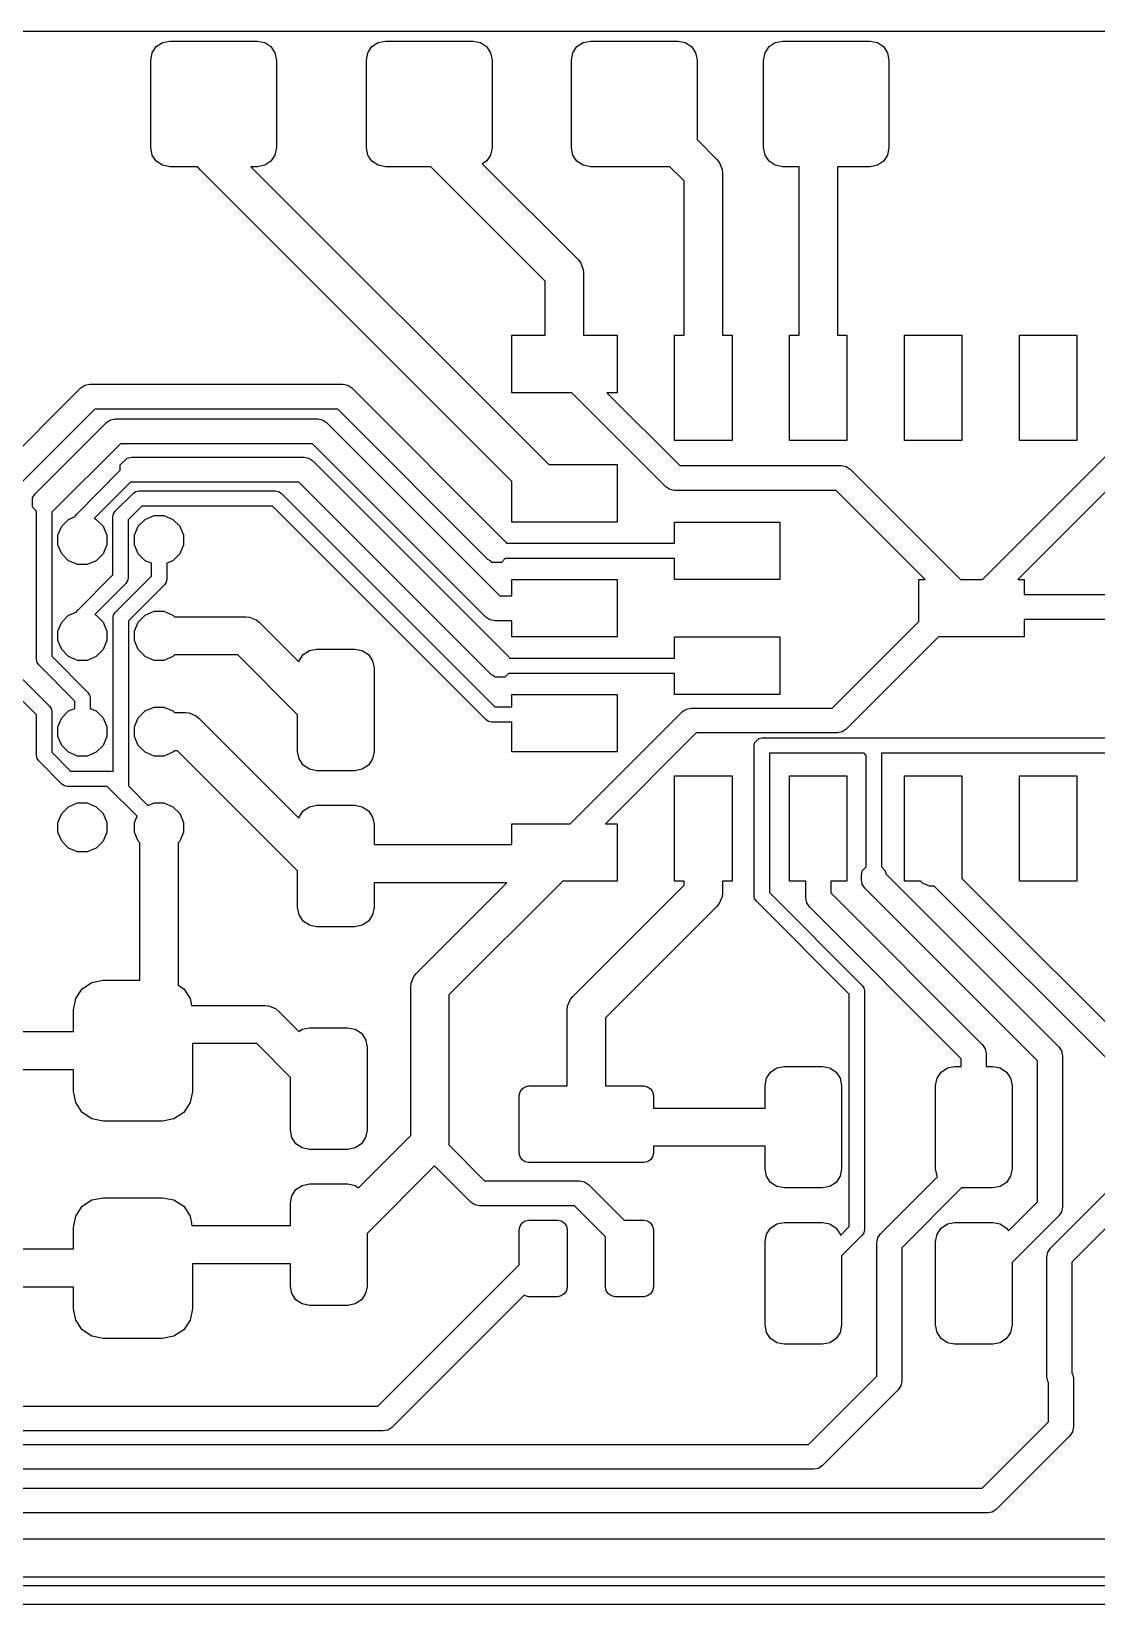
# Model space of a CAD drawing. Extents: x 163.2 to 181.3, y -89.4 to -81.1.
# Drawn here: x 167.47 to 173.03, y -89.38 to -81.17 of the extents above; entities that cross this region are included whole.
import ezdxf

# ---------------------------------------------------------------- set-up
doc = ezdxf.new("R2010")
doc.units = 13
doc.layers.add('BLACK', color=7, linetype='CONTINUOUS')

msp = doc.modelspace()

# ---------------------------------------------------------------- linework, layer by layer
at = {"layer": 'BLACK'}
for points in [[(181.177, -81.166), (164.496, -81.166)], [(181.177, -81.166), (164.496, -81.166)], [(168.092, -81.315), (168.099, -81.277)], [(168.099, -81.277), (168.12, -81.245)], [(168.12, -81.245), (168.152, -81.224)], [(168.152, -81.224), (168.19, -81.217)], [(168.19, -81.217), (168.648, -81.217)], [(168.648, -81.217), (168.686, -81.224)], [(168.686, -81.224), (168.718, -81.245)], [(168.718, -81.245), (168.739, -81.277)], [(168.739, -81.277), (168.747, -81.315)], [(169.218, -81.315), (169.225, -81.277)], [(169.225, -81.277), (169.246, -81.245)], [(169.246, -81.245), (169.278, -81.224)], [(169.278, -81.224), (169.316, -81.217)], [(169.316, -81.217), (169.774, -81.217)], [(169.774, -81.217), (169.812, -81.224)], [(169.812, -81.224), (169.844, -81.245)], [(169.844, -81.245), (169.865, -81.277)], [(169.865, -81.277), (169.873, -81.315)], [(170.288, -81.315), (170.295, -81.277)], [(170.295, -81.277), (170.316, -81.245)], [(170.316, -81.245), (170.348, -81.224)], [(170.348, -81.224), (170.386, -81.217)], [(170.386, -81.217), (170.844, -81.217)], [(170.844, -81.217), (170.882, -81.224)], [(170.882, -81.224), (170.914, -81.245)], [(170.914, -81.245), (170.935, -81.277)], [(170.935, -81.277), (170.943, -81.315)], [(171.29, -81.315), (171.298, -81.277)], [(171.298, -81.277), (171.319, -81.245)], [(171.319, -81.245), (171.351, -81.224)], [(171.351, -81.224), (171.389, -81.217)], [(171.389, -81.217), (171.847, -81.217)], [(171.847, -81.217), (171.885, -81.224)], [(171.885, -81.224), (171.917, -81.245)], [(171.917, -81.245), (171.938, -81.277)], [(171.938, -81.277), (171.945, -81.315)], [(168.092, -81.773), (168.092, -81.315)], [(168.747, -81.315), (168.747, -81.773)], [(169.218, -81.773), (169.218, -81.315)], [(169.873, -81.315), (169.873, -81.773)], [(170.288, -81.773), (170.288, -81.315)], [(170.943, -81.315), (170.943, -81.73)], [(171.29, -81.773), (171.29, -81.315)], [(171.945, -81.315), (171.945, -81.773)], [(168.099, -81.811), (168.092, -81.773)], [(168.747, -81.773), (168.739, -81.811)], [(169.225, -81.811), (169.218, -81.773)], [(169.873, -81.773), (169.865, -81.811)], [(170.295, -81.811), (170.288, -81.773)], [(170.943, -81.73), (171.047, -81.834)], [(171.298, -81.811), (171.29, -81.773)], [(171.945, -81.773), (171.938, -81.811)], [(168.12, -81.843), (168.099, -81.811)], [(168.152, -81.864), (168.12, -81.843)], [(168.19, -81.872), (168.152, -81.864)], [(168.335, -81.872), (168.19, -81.872)], [(168.336, -81.874), (168.335, -81.872)], [(168.614, -81.872), (170.169, -83.427)], [(168.648, -81.872), (168.614, -81.872)], [(168.686, -81.864), (168.648, -81.872)], [(168.718, -81.843), (168.686, -81.864)], [(168.739, -81.811), (168.718, -81.843)], [(169.246, -81.843), (169.225, -81.811)], [(169.278, -81.864), (169.246, -81.843)], [(169.316, -81.872), (169.278, -81.864)], [(169.553, -81.872), (169.316, -81.872)], [(170.151, -82.469), (169.553, -81.872)], [(169.844, -81.843), (169.822, -81.857)], [(169.822, -81.857), (170.322, -82.357)], [(169.865, -81.811), (169.844, -81.843)], [(170.316, -81.843), (170.295, -81.811)], [(170.348, -81.864), (170.316, -81.843)], [(170.386, -81.872), (170.348, -81.864)], [(170.801, -81.872), (170.386, -81.872)], [(170.876, -81.946), (170.801, -81.872)], [(171.047, -81.834), (171.059, -81.849)], [(171.059, -81.849), (171.074, -81.885)], [(171.319, -81.843), (171.298, -81.811)], [(171.351, -81.864), (171.319, -81.843)], [(171.389, -81.872), (171.351, -81.864)], [(171.476, -81.872), (171.389, -81.872)], [(171.476, -82.752), (171.476, -81.872)], [(171.676, -81.872), (171.676, -82.752)], [(171.847, -81.872), (171.676, -81.872)], [(171.885, -81.864), (171.847, -81.872)], [(171.917, -81.843), (171.885, -81.864)], [(171.938, -81.811), (171.917, -81.843)], [(168.348, -81.889), (168.336, -81.874)], [(169.976, -83.516), (168.348, -81.889)], [(170.876, -82.752), (170.876, -81.946)], [(171.074, -81.885), (171.076, -81.905)], [(171.076, -81.905), (171.076, -82.752)], [(170.322, -82.357), (170.334, -82.372)], [(170.334, -82.372), (170.349, -82.408)], [(170.349, -82.408), (170.351, -82.428)], [(170.351, -82.428), (170.351, -82.752)], [(170.151, -82.752), (170.151, -82.469)], [(169.976, -82.752), (170.151, -82.752)], [(169.976, -83.052), (169.976, -82.752)], [(170.351, -82.752), (170.526, -82.752)], [(170.526, -82.752), (170.526, -83.052)], [(170.826, -82.752), (170.876, -82.752)], [(170.826, -83.302), (170.826, -82.752)], [(171.076, -82.752), (171.126, -82.752)], [(171.126, -82.752), (171.126, -83.302)], [(171.426, -82.752), (171.476, -82.752)], [(171.426, -83.302), (171.426, -82.752)], [(171.676, -82.752), (171.726, -82.752)], [(171.726, -82.752), (171.726, -83.302)], [(172.026, -82.752), (172.326, -82.752)], [(172.026, -83.302), (172.026, -82.752)], [(172.326, -82.752), (172.326, -83.302)], [(172.626, -82.752), (172.926, -82.752)], [(172.626, -83.302), (172.626, -82.752)], [(172.926, -82.752), (172.926, -83.302)], [(167.726, -83.027), (167.747, -83.013)], [(167.747, -83.013), (167.772, -83.008)], [(167.772, -83.008), (169.094, -83.008)], [(169.094, -83.008), (169.119, -83.013)], [(169.119, -83.013), (169.14, -83.027)], [(167.288, -83.465), (167.726, -83.027)], [(169.14, -83.027), (169.943, -83.83)], [(170.289, -83.052), (169.976, -83.052)], [(170.78, -83.543), (170.289, -83.052)], [(170.473, -83.052), (170.853, -83.432)], [(170.526, -83.052), (170.473, -83.052)], [(167.799, -83.138), (167.399, -83.538)], [(169.067, -83.138), (167.799, -83.138)], [(169.851, -83.922), (169.067, -83.138)], [(167.488, -83.579), (167.86, -83.207)], [(167.86, -83.207), (167.881, -83.193)], [(167.881, -83.193), (167.906, -83.188)], [(167.906, -83.188), (168.963, -83.188)], [(168.963, -83.188), (168.988, -83.193)], [(168.988, -83.193), (169.009, -83.207)], [(169.009, -83.207), (169.914, -84.112)], [(172.434, -84.027), (173.226, -83.235)], [(167.933, -83.318), (167.58, -83.671)], [(168.936, -83.318), (167.933, -83.318)], [(169.841, -84.223), (168.936, -83.318)], [(171.126, -83.302), (170.826, -83.302)], [(171.726, -83.302), (171.426, -83.302)], [(172.326, -83.302), (172.026, -83.302)], [(173.343, -83.302), (172.618, -84.027)], [(172.926, -83.302), (172.626, -83.302)], [(167.932, -83.429), (167.968, -83.394)], [(167.932, -83.457), (167.932, -83.429)], [(167.968, -83.394), (167.992, -83.389)], [(167.992, -83.389), (168.891, -83.389)], [(168.891, -83.389), (168.916, -83.394)], [(168.916, -83.394), (168.937, -83.408)], [(168.937, -83.408), (169.96, -84.431)], [(170.169, -83.427), (170.526, -83.427)], [(170.526, -83.427), (170.526, -83.727)], [(170.853, -83.432), (171.696, -83.432)], [(171.696, -83.432), (171.721, -83.437)], [(167.706, -83.684), (167.932, -83.457)], [(169.976, -83.727), (169.976, -83.516)], [(171.721, -83.437), (171.742, -83.451)], [(171.742, -83.451), (172.318, -84.027)], [(167.474, -83.6), (167.488, -83.579)], [(167.985, -83.518), (167.795, -83.708)], [(167.905, -83.671), (168, -83.576)], [(167.992, -83.519), (167.985, -83.518)], [(168.864, -83.519), (167.992, -83.519)], [(168, -83.576), (168.013, -83.567)], [(168.013, -83.567), (168.028, -83.564)], [(168.028, -83.564), (168.743, -83.564)], [(168.743, -83.564), (168.758, -83.567)], [(168.758, -83.567), (168.771, -83.576)], [(168.771, -83.576), (169.887, -84.691)], [(169.868, -84.523), (168.864, -83.519)], [(170.801, -83.557), (170.78, -83.543)], [(170.826, -83.562), (170.801, -83.557)], [(171.669, -83.562), (170.826, -83.562)], [(172.134, -84.027), (171.669, -83.562)], [(167.474, -83.65), (167.474, -83.6)], [(167.494, -83.67), (167.474, -83.65)], [(167.494, -84.445), (167.494, -83.67)], [(167.58, -83.671), (167.574, -83.675)], [(167.574, -83.675), (167.574, -84.428)], [(167.896, -83.684), (167.905, -83.671)], [(168.045, -83.644), (167.973, -83.716)], [(168.726, -83.644), (168.045, -83.644)], [(169.842, -84.759), (168.726, -83.644)], [(167.606, -83.796), (167.626, -83.749)], [(167.626, -83.749), (167.662, -83.713)], [(167.662, -83.713), (167.697, -83.698)], [(167.697, -83.697), (167.706, -83.684)], [(167.697, -83.698), (167.697, -83.697)], [(167.795, -83.708), (167.806, -83.713)], [(167.806, -83.713), (167.842, -83.749)], [(167.842, -83.749), (167.862, -83.796)], [(167.893, -83.699), (167.896, -83.684)], [(167.893, -84.002), (167.893, -83.699)], [(167.973, -83.716), (167.973, -84.019)], [(168.006, -83.796), (168.026, -83.749)], [(168.026, -83.749), (168.062, -83.713)], [(168.062, -83.713), (168.109, -83.693)], [(168.109, -83.693), (168.159, -83.693)], [(168.159, -83.693), (168.206, -83.713)], [(168.206, -83.713), (168.242, -83.749)], [(168.242, -83.749), (168.262, -83.796)], [(170.526, -83.727), (169.976, -83.727)], [(170.826, -83.727), (171.376, -83.727)], [(170.826, -83.838), (170.826, -83.727)], [(171.376, -83.727), (171.376, -84.027)], [(167.606, -83.846), (167.606, -83.796)], [(167.862, -83.796), (167.862, -83.846)], [(168.006, -83.846), (168.006, -83.796)], [(168.262, -83.796), (168.262, -83.846)], [(169.943, -83.83), (169.948, -83.838)], [(169.948, -83.838), (170.826, -83.838)], [(167.626, -83.893), (167.606, -83.846)], [(167.662, -83.929), (167.626, -83.893)], [(167.842, -83.893), (167.806, -83.929)], [(167.862, -83.846), (167.842, -83.893)], [(168.026, -83.893), (168.006, -83.846)], [(168.062, -83.929), (168.026, -83.893)], [(168.242, -83.893), (168.206, -83.929)], [(168.262, -83.846), (168.242, -83.893)], [(169.866, -83.932), (169.851, -83.922)], [(169.942, -83.918), (169.922, -83.938)], [(170.826, -83.918), (169.942, -83.918)], [(170.826, -84.027), (170.826, -83.918)], [(167.709, -83.949), (167.662, -83.929)], [(167.706, -84.19), (167.893, -84.002)], [(167.759, -83.949), (167.709, -83.949)], [(167.806, -83.929), (167.759, -83.949)], [(168.094, -83.942), (168.062, -83.929)], [(168.094, -84.009), (168.094, -83.942)], [(168.206, -83.929), (168.174, -83.942)], [(168.174, -83.942), (168.174, -84.026)], [(169.872, -83.938), (169.866, -83.932)], [(169.922, -83.938), (169.872, -83.938)], [(167.961, -84.047), (167.799, -84.21)], [(167.906, -84.198), (168.094, -84.009)], [(167.97, -84.034), (167.961, -84.047)], [(167.973, -84.019), (167.97, -84.034)], [(168.162, -84.054), (167.974, -84.243)], [(168.171, -84.041), (168.162, -84.054)], [(168.174, -84.026), (168.171, -84.041)], [(169.976, -84.027), (170.526, -84.027)], [(169.976, -84.112), (169.976, -84.027)], [(170.526, -84.027), (170.526, -84.327)], [(171.376, -84.027), (170.826, -84.027)], [(172.101, -84.027), (172.134, -84.027)], [(172.101, -84.246), (172.101, -84.027)], [(172.318, -84.027), (172.434, -84.027)], [(172.618, -84.027), (172.651, -84.027)], [(172.651, -84.027), (172.651, -84.105)], [(169.914, -84.112), (169.976, -84.112)], [(172.651, -84.105), (175.384, -84.105)], [(167.606, -84.296), (167.626, -84.249)], [(167.626, -84.249), (167.662, -84.213)], [(167.662, -84.213), (167.701, -84.197)], [(167.701, -84.197), (167.706, -84.19)], [(167.799, -84.21), (167.806, -84.213)], [(167.806, -84.213), (167.842, -84.249)], [(167.842, -84.249), (167.862, -84.296)], [(167.894, -84.226), (167.897, -84.211)], [(167.894, -85.03), (167.894, -84.226)], [(167.897, -84.211), (167.906, -84.198)], [(167.974, -84.243), (167.974, -85.104)], [(168.006, -84.296), (168.026, -84.249)], [(168.026, -84.249), (168.062, -84.213)], [(168.062, -84.213), (168.109, -84.193)], [(168.109, -84.193), (168.159, -84.193)], [(168.159, -84.193), (168.206, -84.213)], [(168.206, -84.213), (168.214, -84.221)], [(168.214, -84.221), (168.587, -84.221)], [(168.587, -84.221), (168.606, -84.223)], [(168.606, -84.223), (168.642, -84.238)], [(168.642, -84.238), (168.657, -84.25)], [(168.657, -84.25), (168.864, -84.457)], [(169.862, -84.237), (169.841, -84.223)], [(169.887, -84.242), (169.862, -84.237)], [(169.976, -84.242), (169.887, -84.242)], [(169.976, -84.327), (169.976, -84.242)], [(171.649, -84.698), (172.101, -84.246)], [(172.651, -84.235), (172.651, -84.327)], [(175.384, -84.235), (172.651, -84.235)], [(167.606, -84.346), (167.606, -84.296)], [(167.862, -84.296), (167.862, -84.346)], [(168.006, -84.346), (168.006, -84.296)], [(170.526, -84.327), (169.976, -84.327)], [(170.826, -84.327), (171.376, -84.327)], [(170.826, -84.437), (170.826, -84.327)], [(171.376, -84.327), (171.376, -84.627)], [(172.204, -84.327), (171.722, -84.809)], [(172.651, -84.327), (172.204, -84.327)], [(167.626, -84.393), (167.606, -84.346)], [(167.662, -84.429), (167.626, -84.393)], [(167.842, -84.393), (167.806, -84.429)], [(167.862, -84.346), (167.842, -84.393)], [(168.026, -84.393), (168.006, -84.346)], [(168.062, -84.429), (168.026, -84.393)], [(168.865, -84.452), (168.886, -84.419)], [(168.886, -84.419), (168.919, -84.398)], [(168.919, -84.398), (168.957, -84.39)], [(168.957, -84.39), (169.157, -84.39)], [(169.157, -84.39), (169.195, -84.398)], [(169.195, -84.398), (169.228, -84.419)], [(169.228, -84.419), (169.249, -84.452)], [(167.497, -84.46), (167.494, -84.445)], [(167.506, -84.473), (167.497, -84.46)], [(167.694, -84.662), (167.506, -84.473)], [(167.574, -84.428), (167.762, -84.617)], [(167.709, -84.449), (167.662, -84.429)], [(167.759, -84.449), (167.709, -84.449)], [(167.806, -84.429), (167.759, -84.449)], [(168.109, -84.449), (168.062, -84.429)], [(168.159, -84.449), (168.109, -84.449)], [(168.206, -84.429), (168.159, -84.449)], [(168.214, -84.421), (168.206, -84.429)], [(168.545, -84.421), (168.214, -84.421)], [(168.857, -84.733), (168.545, -84.421)], [(168.864, -84.457), (168.865, -84.452)], [(169.249, -84.452), (169.257, -84.49)], [(169.257, -84.49), (169.257, -84.925)], [(169.96, -84.431), (169.964, -84.437)], [(169.964, -84.437), (170.826, -84.437)], [(167.494, -84.733), (167.334, -84.573)], [(167.379, -84.505), (167.562, -84.688)], [(169.889, -84.537), (169.868, -84.523)], [(169.939, -84.537), (169.889, -84.537)], [(169.959, -84.517), (169.939, -84.537)], [(170.826, -84.517), (169.959, -84.517)], [(170.826, -84.627), (170.826, -84.517)], [(167.694, -84.7), (167.694, -84.662)], [(167.762, -84.617), (167.771, -84.63)], [(167.771, -84.63), (167.774, -84.645)], [(167.774, -84.645), (167.774, -84.7)], [(169.976, -84.627), (170.526, -84.627)], [(169.976, -84.691), (169.976, -84.627)], [(170.526, -84.627), (170.526, -84.927)], [(171.376, -84.627), (170.826, -84.627)], [(167.494, -84.946), (167.494, -84.733)], [(167.562, -84.688), (167.571, -84.701)], [(167.571, -84.701), (167.574, -84.716)], [(167.574, -84.716), (167.574, -84.929)], [(167.626, -84.749), (167.662, -84.713)], [(167.662, -84.713), (167.694, -84.7)], [(167.774, -84.7), (167.806, -84.713)], [(167.806, -84.713), (167.842, -84.749)], [(168.026, -84.749), (168.062, -84.713)], [(168.062, -84.713), (168.109, -84.693)], [(168.109, -84.693), (168.159, -84.693)], [(168.159, -84.693), (168.206, -84.713)], [(168.206, -84.713), (168.214, -84.721)], [(168.214, -84.721), (168.272, -84.721)], [(168.272, -84.721), (168.291, -84.723)], [(168.291, -84.723), (168.327, -84.738)], [(168.327, -84.738), (168.342, -84.75)], [(168.857, -84.925), (168.857, -84.733)], [(169.887, -84.691), (169.954, -84.691)], [(169.954, -84.691), (169.976, -84.691)], [(170.281, -85.302), (170.866, -84.717)], [(170.866, -84.717), (170.887, -84.703)], [(170.887, -84.703), (170.912, -84.698)], [(170.912, -84.698), (171.649, -84.698)], [(167.606, -84.796), (167.626, -84.749)], [(167.606, -84.846), (167.606, -84.796)], [(167.842, -84.749), (167.862, -84.796)], [(167.862, -84.796), (167.862, -84.846)], [(168.006, -84.796), (168.026, -84.749)], [(168.006, -84.846), (168.006, -84.796)], [(168.342, -84.75), (168.864, -85.272)], [(169.855, -84.768), (169.842, -84.759)], [(169.87, -84.771), (169.855, -84.768)], [(169.954, -84.771), (169.87, -84.771)], [(169.976, -84.771), (169.954, -84.771)], [(169.976, -84.927), (169.976, -84.771)], [(170.939, -84.828), (170.465, -85.302)], [(171.676, -84.828), (170.939, -84.828)], [(171.701, -84.823), (171.676, -84.828)], [(171.722, -84.809), (171.701, -84.823)], [(167.626, -84.893), (167.606, -84.846)], [(167.662, -84.929), (167.626, -84.893)], [(167.842, -84.893), (167.806, -84.929)], [(167.862, -84.846), (167.842, -84.893)], [(168.026, -84.893), (168.006, -84.846)], [(168.062, -84.929), (168.026, -84.893)], [(171.241, -84.894), (171.244, -84.879)], [(171.241, -85.678), (171.241, -84.894)], [(171.244, -84.879), (171.266, -84.857)], [(171.266, -84.857), (171.281, -84.854)], [(171.281, -84.854), (171.832, -84.854)], [(171.832, -84.854), (173.584, -84.854)], [(167.497, -84.961), (167.494, -84.946)], [(167.506, -84.974), (167.497, -84.961)], [(167.627, -85.095), (167.506, -84.974)], [(167.574, -84.929), (167.672, -85.027)], [(167.709, -84.949), (167.662, -84.929)], [(167.759, -84.949), (167.709, -84.949)], [(167.806, -84.929), (167.759, -84.949)], [(168.109, -84.949), (168.062, -84.929)], [(168.159, -84.949), (168.109, -84.949)], [(168.206, -84.929), (168.159, -84.949)], [(168.214, -84.921), (168.206, -84.929)], [(168.23, -84.921), (168.214, -84.921)], [(168.857, -85.548), (168.23, -84.921)], [(168.865, -84.963), (168.857, -84.925)], [(168.886, -84.996), (168.865, -84.963)], [(169.249, -84.963), (169.228, -84.996)], [(169.257, -84.925), (169.249, -84.963)], [(170.526, -84.927), (169.976, -84.927)], [(171.321, -84.934), (171.321, -85.661)], [(171.815, -84.934), (171.321, -84.934)], [(171.826, -84.945), (171.815, -84.934)], [(171.826, -85.527), (171.826, -84.945)], [(171.906, -84.934), (171.906, -85.527)], [(173.567, -84.934), (171.906, -84.934)], [(167.672, -85.027), (167.88, -85.027)], [(167.88, -85.027), (167.894, -85.03)], [(168.919, -85.017), (168.886, -84.996)], [(168.957, -85.025), (168.919, -85.017)], [(169.157, -85.025), (168.957, -85.025)], [(169.195, -85.017), (169.157, -85.025)], [(169.228, -84.996), (169.195, -85.017)], [(170.826, -85.052), (171.126, -85.052)], [(170.826, -85.602), (170.826, -85.052)], [(171.126, -85.052), (171.126, -85.602)], [(171.426, -85.052), (171.726, -85.052)], [(171.426, -85.602), (171.426, -85.052)], [(171.726, -85.052), (171.726, -85.602)], [(172.026, -85.052), (172.326, -85.052)], [(172.026, -85.602), (172.026, -85.052)], [(172.326, -85.052), (172.326, -85.587)], [(172.626, -85.052), (172.926, -85.052)], [(172.626, -85.602), (172.626, -85.052)], [(172.926, -85.052), (172.926, -85.602)], [(167.64, -85.104), (167.627, -85.095)], [(167.655, -85.107), (167.64, -85.104)], [(167.863, -85.107), (167.655, -85.107)], [(168.02, -85.263), (167.863, -85.107)], [(167.974, -85.104), (168.076, -85.207)], [(167.626, -85.249), (167.662, -85.213)], [(167.662, -85.213), (167.709, -85.193)], [(167.709, -85.193), (167.759, -85.193)], [(167.759, -85.193), (167.806, -85.213)], [(167.806, -85.213), (167.842, -85.249)], [(168.076, -85.207), (168.109, -85.193)], [(168.109, -85.193), (168.159, -85.193)], [(168.159, -85.193), (168.206, -85.213)], [(168.206, -85.213), (168.242, -85.249)], [(168.865, -85.267), (168.886, -85.234)], [(168.886, -85.234), (168.919, -85.213)], [(168.919, -85.213), (168.957, -85.205)], [(168.957, -85.205), (169.157, -85.205)], [(169.157, -85.205), (169.195, -85.213)], [(169.195, -85.213), (169.228, -85.234)], [(169.228, -85.234), (169.249, -85.267)], [(167.606, -85.296), (167.626, -85.249)], [(167.606, -85.346), (167.606, -85.296)], [(167.842, -85.249), (167.862, -85.296)], [(167.862, -85.296), (167.862, -85.346)], [(168.006, -85.296), (168.02, -85.263)], [(168.006, -85.346), (168.006, -85.296)], [(168.242, -85.249), (168.262, -85.296)], [(168.262, -85.296), (168.262, -85.346)], [(168.864, -85.272), (168.865, -85.267)], [(169.249, -85.267), (169.257, -85.305)], [(169.257, -85.305), (169.257, -85.411)], [(169.976, -85.302), (170.281, -85.302)], [(169.976, -85.411), (169.976, -85.302)], [(170.465, -85.302), (170.526, -85.302)], [(170.526, -85.302), (170.526, -85.602)], [(167.626, -85.393), (167.606, -85.346)], [(167.662, -85.429), (167.626, -85.393)], [(167.842, -85.393), (167.806, -85.429)], [(167.862, -85.346), (167.842, -85.393)], [(168.026, -85.393), (168.006, -85.346)], [(168.034, -85.401), (168.026, -85.393)], [(168.034, -86.119), (168.034, -85.401)], [(168.242, -85.393), (168.234, -85.401)], [(168.234, -85.401), (168.234, -86.145)], [(168.262, -85.346), (168.242, -85.393)], [(167.709, -85.449), (167.662, -85.429)], [(167.759, -85.449), (167.709, -85.449)], [(167.806, -85.429), (167.759, -85.449)], [(169.257, -85.411), (169.976, -85.411)], [(168.857, -85.74), (168.857, -85.548)], [(171.801, -85.572), (171.806, -85.547)], [(171.806, -85.547), (171.826, -85.527)], [(171.906, -85.527), (171.926, -85.547)], [(171.926, -85.547), (171.93, -85.565)], [(171.93, -85.565), (172.832, -86.467)], [(169.257, -85.611), (169.257, -85.74)], [(169.95, -85.611), (169.257, -85.611)], [(169.477, -86.084), (169.95, -85.611)], [(170.242, -85.602), (169.648, -86.196)], [(170.526, -85.602), (170.242, -85.602)], [(170.294, -86.203), (170.876, -85.622)], [(170.876, -85.602), (170.826, -85.602)], [(170.876, -85.622), (170.876, -85.602)], [(171.076, -85.602), (171.076, -85.663)], [(171.126, -85.602), (171.076, -85.602)], [(171.511, -85.602), (171.426, -85.602)], [(171.511, -85.69), (171.511, -85.602)], [(171.641, -85.602), (171.641, -85.663)], [(171.726, -85.602), (171.641, -85.602)], [(171.801, -85.593), (171.801, -85.572)], [(171.806, -85.618), (171.801, -85.593)], [(171.82, -85.639), (171.806, -85.618)], [(172.721, -86.54), (171.82, -85.639)], [(172.11, -85.602), (172.026, -85.602)], [(172.12, -85.612), (172.11, -85.602)], [(172.156, -85.627), (172.12, -85.612)], [(172.182, -85.627), (172.156, -85.627)], [(173.155, -86.6), (172.182, -85.627)], [(172.326, -85.587), (173.3, -86.561)], [(172.926, -85.602), (172.626, -85.602)], [(171.059, -85.719), (171.047, -85.734)], [(171.071, -85.691), (171.059, -85.719)], [(171.074, -85.683), (171.071, -85.691)], [(171.076, -85.663), (171.074, -85.683)], [(171.244, -85.693), (171.241, -85.678)], [(171.253, -85.706), (171.244, -85.693)], [(171.737, -86.191), (171.253, -85.706)], [(171.321, -85.661), (171.805, -86.146)], [(171.516, -85.715), (171.511, -85.69)], [(171.53, -85.736), (171.516, -85.715)], [(171.641, -85.663), (172.434, -86.456)], [(168.865, -85.778), (168.857, -85.74)], [(168.886, -85.811), (168.865, -85.778)], [(168.919, -85.832), (168.886, -85.811)], [(169.228, -85.811), (169.195, -85.832)], [(169.249, -85.778), (169.228, -85.811)], [(169.257, -85.74), (169.249, -85.778)], [(171.047, -85.734), (170.465, -86.315)], [(172.323, -86.529), (171.53, -85.736)], [(168.957, -85.84), (168.919, -85.832)], [(169.157, -85.84), (168.957, -85.84)], [(169.195, -85.832), (169.157, -85.84)], [(167.733, -86.164), (167.784, -86.131)], [(167.784, -86.131), (167.843, -86.119)], [(167.843, -86.119), (168.034, -86.119)], [(169.448, -86.155), (169.45, -86.135)], [(169.45, -86.135), (169.465, -86.099)], [(169.465, -86.099), (169.477, -86.084)], [(167.688, -86.274), (167.7, -86.215)], [(167.7, -86.215), (167.733, -86.164)], [(168.234, -86.145), (168.263, -86.164)], [(168.263, -86.164), (168.296, -86.215)], [(168.296, -86.215), (168.303, -86.251)], [(169.448, -86.93), (169.448, -86.155)], [(169.648, -86.196), (169.648, -86.971)], [(170.267, -86.254), (170.282, -86.218)], [(170.282, -86.218), (170.294, -86.203)], [(171.737, -87.405), (171.737, -86.191)], [(171.805, -86.146), (171.814, -86.159)], [(171.814, -86.159), (171.817, -86.174)], [(171.817, -86.174), (171.817, -87.422)], [(167.688, -86.387), (167.688, -86.274)], [(168.303, -86.251), (168.686, -86.251)], [(168.686, -86.251), (168.706, -86.252)], [(168.706, -86.252), (168.742, -86.267)], [(168.742, -86.267), (168.757, -86.28)], [(168.757, -86.28), (168.864, -86.387)], [(170.265, -86.274), (170.267, -86.254)], [(170.265, -86.671), (170.265, -86.274)], [(167.225, -86.387), (167.688, -86.387)], [(168.864, -86.387), (168.882, -86.375)], [(168.882, -86.375), (168.92, -86.367)], [(168.92, -86.367), (169.12, -86.367)], [(169.12, -86.367), (169.158, -86.375)], [(169.158, -86.375), (169.191, -86.396)], [(170.465, -86.315), (170.465, -86.671)], [(168.308, -86.45), (168.308, -86.699)], [(168.645, -86.45), (168.308, -86.45)], [(168.82, -86.626), (168.645, -86.45)], [(169.191, -86.396), (169.212, -86.429)], [(169.212, -86.429), (169.22, -86.467)], [(169.22, -86.467), (169.22, -86.902)], [(172.434, -86.456), (172.448, -86.477)], [(172.832, -86.467), (172.846, -86.488)], [(172.323, -86.569), (172.323, -86.529)], [(172.448, -86.477), (172.453, -86.502)], [(172.453, -86.502), (172.453, -86.569)], [(172.721, -87.276), (172.721, -86.54)], [(172.846, -86.488), (172.851, -86.513)], [(172.851, -86.513), (172.851, -87.303)], [(167.688, -86.587), (167.225, -86.587)], [(167.688, -86.699), (167.688, -86.587)], [(168.82, -86.902), (168.82, -86.626)], [(171.298, -86.669), (171.306, -86.63)], [(171.306, -86.63), (171.327, -86.598)], [(171.327, -86.598), (171.36, -86.576)], [(171.36, -86.576), (171.398, -86.569)], [(171.398, -86.569), (171.598, -86.569)], [(171.598, -86.569), (171.636, -86.576)], [(171.636, -86.576), (171.669, -86.598)], [(171.669, -86.598), (171.69, -86.63)], [(171.69, -86.63), (171.698, -86.669)], [(172.188, -86.669), (172.196, -86.63)], [(172.196, -86.63), (172.217, -86.598)], [(172.217, -86.598), (172.25, -86.576)], [(172.25, -86.576), (172.288, -86.569)], [(172.288, -86.569), (172.323, -86.569)], [(172.453, -86.569), (172.488, -86.569)], [(172.488, -86.569), (172.526, -86.576)], [(172.526, -86.576), (172.559, -86.598)], [(172.559, -86.598), (172.58, -86.63)], [(172.58, -86.63), (172.588, -86.669)], [(167.7, -86.758), (167.688, -86.699)], [(168.308, -86.699), (168.296, -86.758)], [(170.015, -86.721), (170.019, -86.702)], [(170.019, -86.702), (170.03, -86.686)], [(170.03, -86.686), (170.046, -86.675)], [(170.046, -86.675), (170.065, -86.671)], [(170.065, -86.671), (170.265, -86.671)], [(170.465, -86.671), (170.665, -86.671)], [(170.665, -86.671), (170.684, -86.675)], [(170.684, -86.675), (170.7, -86.686)], [(170.7, -86.686), (170.711, -86.702)], [(170.711, -86.702), (170.715, -86.721)], [(171.298, -86.786), (171.298, -86.669)], [(171.698, -86.669), (171.698, -87.104)], [(172.188, -87.104), (172.188, -86.669)], [(172.588, -86.669), (172.588, -87.104)], [(167.733, -86.809), (167.7, -86.758)], [(168.296, -86.758), (168.263, -86.809)], [(170.015, -87.021), (170.015, -86.721)], [(170.715, -86.721), (170.715, -86.786)], [(170.715, -86.786), (171.298, -86.786)], [(167.784, -86.842), (167.733, -86.809)], [(167.843, -86.854), (167.784, -86.842)], [(168.153, -86.854), (167.843, -86.854)], [(168.212, -86.842), (168.153, -86.854)], [(168.263, -86.809), (168.212, -86.842)], [(168.828, -86.94), (168.82, -86.902)], [(168.849, -86.973), (168.828, -86.94)], [(169.176, -87.202), (169.448, -86.93)], [(169.212, -86.94), (169.191, -86.973)], [(169.22, -86.902), (169.212, -86.94)], [(168.882, -86.994), (168.849, -86.973)], [(168.92, -87.002), (168.882, -86.994)], [(169.12, -87.002), (168.92, -87.002)], [(169.158, -86.994), (169.12, -87.002)], [(169.191, -86.973), (169.158, -86.994)], [(169.648, -86.971), (169.647, -86.979)], [(169.647, -86.979), (169.834, -87.166)], [(170.019, -87.04), (170.015, -87.021)], [(170.03, -87.056), (170.019, -87.04)], [(170.711, -87.04), (170.7, -87.056)], [(170.715, -87.021), (170.711, -87.04)], [(170.715, -86.986), (170.715, -87.021)], [(171.298, -86.986), (170.715, -86.986)], [(171.298, -87.104), (171.298, -86.986)], [(169.573, -87.088), (169.22, -87.441)], [(169.762, -87.277), (169.573, -87.088)], [(170.046, -87.067), (170.03, -87.056)], [(170.065, -87.071), (170.046, -87.067)], [(170.665, -87.071), (170.065, -87.071)], [(170.684, -87.067), (170.665, -87.071)], [(170.7, -87.056), (170.684, -87.067)], [(171.306, -87.142), (171.298, -87.104)], [(171.698, -87.104), (171.69, -87.142)], [(172.196, -87.142), (172.188, -87.104)], [(172.588, -87.104), (172.58, -87.142)], [(168.828, -87.244), (168.849, -87.211)], [(168.849, -87.211), (168.882, -87.19)], [(168.882, -87.19), (168.92, -87.182)], [(168.92, -87.182), (169.12, -87.182)], [(169.12, -87.182), (169.158, -87.19)], [(169.158, -87.19), (169.176, -87.202)], [(169.834, -87.166), (170.33, -87.166)], [(170.33, -87.166), (170.355, -87.171)], [(170.355, -87.171), (170.376, -87.185)], [(170.376, -87.185), (170.562, -87.371)], [(171.327, -87.174), (171.306, -87.142)], [(171.36, -87.196), (171.327, -87.174)], [(171.398, -87.203), (171.36, -87.196)], [(171.598, -87.203), (171.398, -87.203)], [(171.636, -87.196), (171.598, -87.203)], [(171.669, -87.174), (171.636, -87.196)], [(171.69, -87.142), (171.669, -87.174)], [(171.901, -87.443), (172.198, -87.146)], [(172.324, -87.203), (172.012, -87.516)], [(172.198, -87.146), (172.196, -87.142)], [(172.488, -87.203), (172.324, -87.203)], [(172.526, -87.196), (172.488, -87.203)], [(172.559, -87.174), (172.526, -87.196)], [(172.58, -87.142), (172.559, -87.174)], [(172.789, -87.517), (173.153, -87.154)], [(173.294, -87.196), (172.9, -87.59)], [(167.733, -87.299), (167.784, -87.266)], [(167.784, -87.266), (167.843, -87.254)], [(167.843, -87.254), (168.153, -87.254)], [(168.153, -87.254), (168.212, -87.266)], [(168.212, -87.266), (168.263, -87.299)], [(168.82, -87.282), (168.828, -87.244)], [(168.82, -87.399), (168.82, -87.282)], [(169.783, -87.291), (169.762, -87.277)], [(169.808, -87.296), (169.783, -87.291)], [(172.569, -87.428), (172.721, -87.276)], [(167.688, -87.409), (167.7, -87.35)], [(167.7, -87.35), (167.733, -87.299)], [(168.263, -87.299), (168.296, -87.35)], [(168.296, -87.35), (168.306, -87.399)], [(170.303, -87.296), (169.808, -87.296)], [(170.03, -87.386), (170.046, -87.375)], [(170.046, -87.375), (170.065, -87.371)], [(170.065, -87.371), (170.215, -87.371)], [(170.215, -87.371), (170.234, -87.375)], [(170.234, -87.375), (170.25, -87.386)], [(170.465, -87.458), (170.303, -87.296)], [(170.562, -87.371), (170.665, -87.371)], [(170.665, -87.371), (170.684, -87.375)], [(170.684, -87.375), (170.7, -87.386)], [(172.832, -87.349), (172.588, -87.593)], [(172.846, -87.328), (172.832, -87.349)], [(172.851, -87.303), (172.846, -87.328)], [(167.688, -87.521), (167.688, -87.409)], [(168.306, -87.399), (168.82, -87.399)], [(169.22, -87.441), (169.22, -87.717)], [(170.015, -87.421), (170.019, -87.402)], [(170.015, -87.604), (170.015, -87.421)], [(170.019, -87.402), (170.03, -87.386)], [(170.25, -87.386), (170.261, -87.402)], [(170.261, -87.402), (170.265, -87.421)], [(170.265, -87.421), (170.265, -87.721)], [(170.7, -87.386), (170.711, -87.402)], [(170.711, -87.402), (170.715, -87.421)], [(170.715, -87.421), (170.715, -87.721)], [(171.298, -87.483), (171.306, -87.445)], [(171.306, -87.445), (171.327, -87.413)], [(171.327, -87.413), (171.36, -87.391)], [(171.36, -87.391), (171.398, -87.384)], [(171.398, -87.384), (171.598, -87.384)], [(171.598, -87.384), (171.636, -87.391)], [(171.636, -87.391), (171.669, -87.413)], [(171.669, -87.413), (171.69, -87.445)], [(171.69, -87.445), (171.692, -87.451)], [(171.692, -87.451), (171.737, -87.405)], [(171.805, -87.45), (171.698, -87.558)], [(171.814, -87.437), (171.805, -87.45)], [(171.817, -87.422), (171.814, -87.437)], [(171.887, -87.464), (171.901, -87.443)], [(172.188, -87.483), (172.196, -87.445)], [(172.196, -87.445), (172.217, -87.413)], [(172.217, -87.413), (172.25, -87.391)], [(172.25, -87.391), (172.288, -87.384)], [(172.288, -87.384), (172.488, -87.384)], [(172.488, -87.384), (172.526, -87.391)], [(172.526, -87.391), (172.559, -87.413)], [(172.559, -87.413), (172.569, -87.428)], [(167.225, -87.521), (167.688, -87.521)], [(170.465, -87.721), (170.465, -87.458)], [(171.298, -87.918), (171.298, -87.483)], [(171.882, -87.489), (171.887, -87.464)], [(171.882, -88.185), (171.882, -87.489)], [(172.012, -87.516), (172.012, -88.212)], [(172.188, -87.918), (172.188, -87.483)], [(172.77, -87.563), (172.775, -87.538)], [(172.775, -87.538), (172.789, -87.517)], [(168.308, -87.599), (168.308, -87.834)], [(168.82, -87.599), (168.308, -87.599)], [(168.82, -87.717), (168.82, -87.599)], [(169.277, -88.342), (170.015, -87.604)], [(171.698, -87.558), (171.698, -87.918)], [(172.588, -87.593), (172.588, -87.918)], [(172.77, -88.189), (172.77, -87.563)], [(172.9, -87.59), (172.9, -88.17)], [(167.688, -87.721), (167.225, -87.721)], [(167.688, -87.834), (167.688, -87.721)], [(168.828, -87.755), (168.82, -87.717)], [(168.849, -87.788), (168.828, -87.755)], [(169.212, -87.755), (169.191, -87.788)], [(169.22, -87.717), (169.212, -87.755)], [(170.04, -87.763), (169.35, -88.453)], [(170.046, -87.767), (170.04, -87.763)], [(170.065, -87.771), (170.046, -87.767)], [(170.215, -87.771), (170.065, -87.771)], [(170.234, -87.767), (170.215, -87.771)], [(170.25, -87.756), (170.234, -87.767)], [(170.261, -87.74), (170.25, -87.756)], [(170.265, -87.721), (170.261, -87.74)], [(170.469, -87.74), (170.465, -87.721)], [(170.48, -87.756), (170.469, -87.74)], [(170.496, -87.767), (170.48, -87.756)], [(170.515, -87.771), (170.496, -87.767)], [(170.665, -87.771), (170.515, -87.771)], [(170.684, -87.767), (170.665, -87.771)], [(170.7, -87.756), (170.684, -87.767)], [(170.711, -87.74), (170.7, -87.756)], [(170.715, -87.721), (170.711, -87.74)], [(167.7, -87.893), (167.688, -87.834)], [(168.308, -87.834), (168.296, -87.893)], [(168.882, -87.809), (168.849, -87.788)], [(168.92, -87.817), (168.882, -87.809)], [(169.12, -87.817), (168.92, -87.817)], [(169.158, -87.809), (169.12, -87.817)], [(169.191, -87.788), (169.158, -87.809)], [(167.733, -87.944), (167.7, -87.893)], [(167.784, -87.977), (167.733, -87.944)], [(168.263, -87.944), (168.212, -87.977)], [(168.296, -87.893), (168.263, -87.944)], [(171.306, -87.957), (171.298, -87.918)], [(171.698, -87.918), (171.69, -87.957)], [(172.196, -87.957), (172.188, -87.918)], [(172.588, -87.918), (172.58, -87.957)], [(167.843, -87.989), (167.784, -87.977)], [(168.153, -87.989), (167.843, -87.989)], [(168.212, -87.977), (168.153, -87.989)], [(171.327, -87.989), (171.306, -87.957)], [(171.36, -88.011), (171.327, -87.989)], [(171.398, -88.019), (171.36, -88.011)], [(171.598, -88.019), (171.398, -88.019)], [(171.636, -88.011), (171.598, -88.019)], [(171.669, -87.989), (171.636, -88.011)], [(171.69, -87.957), (171.669, -87.989)], [(172.217, -87.989), (172.196, -87.957)], [(172.25, -88.011), (172.217, -87.989)], [(172.288, -88.019), (172.25, -88.011)], [(172.488, -88.019), (172.288, -88.019)], [(172.526, -88.011), (172.488, -88.019)], [(172.559, -87.989), (172.526, -88.011)], [(172.58, -87.957), (172.559, -87.989)], [(171.525, -88.542), (171.882, -88.185)], [(172.775, -88.214), (172.77, -88.189)], [(172.9, -88.17), (172.903, -88.173)], [(172.903, -88.173), (172.908, -88.197)], [(171.993, -88.258), (171.598, -88.653)], [(172.007, -88.237), (171.993, -88.258)], [(172.012, -88.212), (172.007, -88.237)], [(172.778, -88.217), (172.775, -88.214)], [(172.778, -88.424), (172.778, -88.217)], [(172.908, -88.197), (172.908, -88.451)], [(165.733, -88.342), (169.277, -88.342)], [(172.432, -88.77), (172.778, -88.424)], [(169.304, -88.472), (165.706, -88.472)], [(169.329, -88.467), (169.304, -88.472)], [(169.35, -88.453), (169.329, -88.467)], [(172.889, -88.497), (172.505, -88.881)], [(172.903, -88.476), (172.889, -88.497)], [(172.908, -88.451), (172.903, -88.476)], [(165.643, -88.542), (171.525, -88.542)], [(171.552, -88.672), (165.616, -88.672)], [(171.577, -88.667), (171.552, -88.672)], [(171.598, -88.653), (171.577, -88.667)], [(165.503, -88.77), (172.432, -88.77)], [(172.459, -88.9), (165.476, -88.9)], [(172.484, -88.895), (172.459, -88.9)], [(172.505, -88.881), (172.484, -88.895)], [(165.417, -89.035), (173.549, -89.035)], [(173.59, -89.235), (165.376, -89.235)], [(164.496, -89.278), (181.177, -89.278)], [(164.496, -89.278), (181.177, -89.278)], [(181.227, -89.378), (164.446, -89.378)], [(181.227, -89.378), (164.446, -89.378)]]:
    msp.add_lwpolyline(points, dxfattribs=at)

doc.saveas('drawing.dxf')
